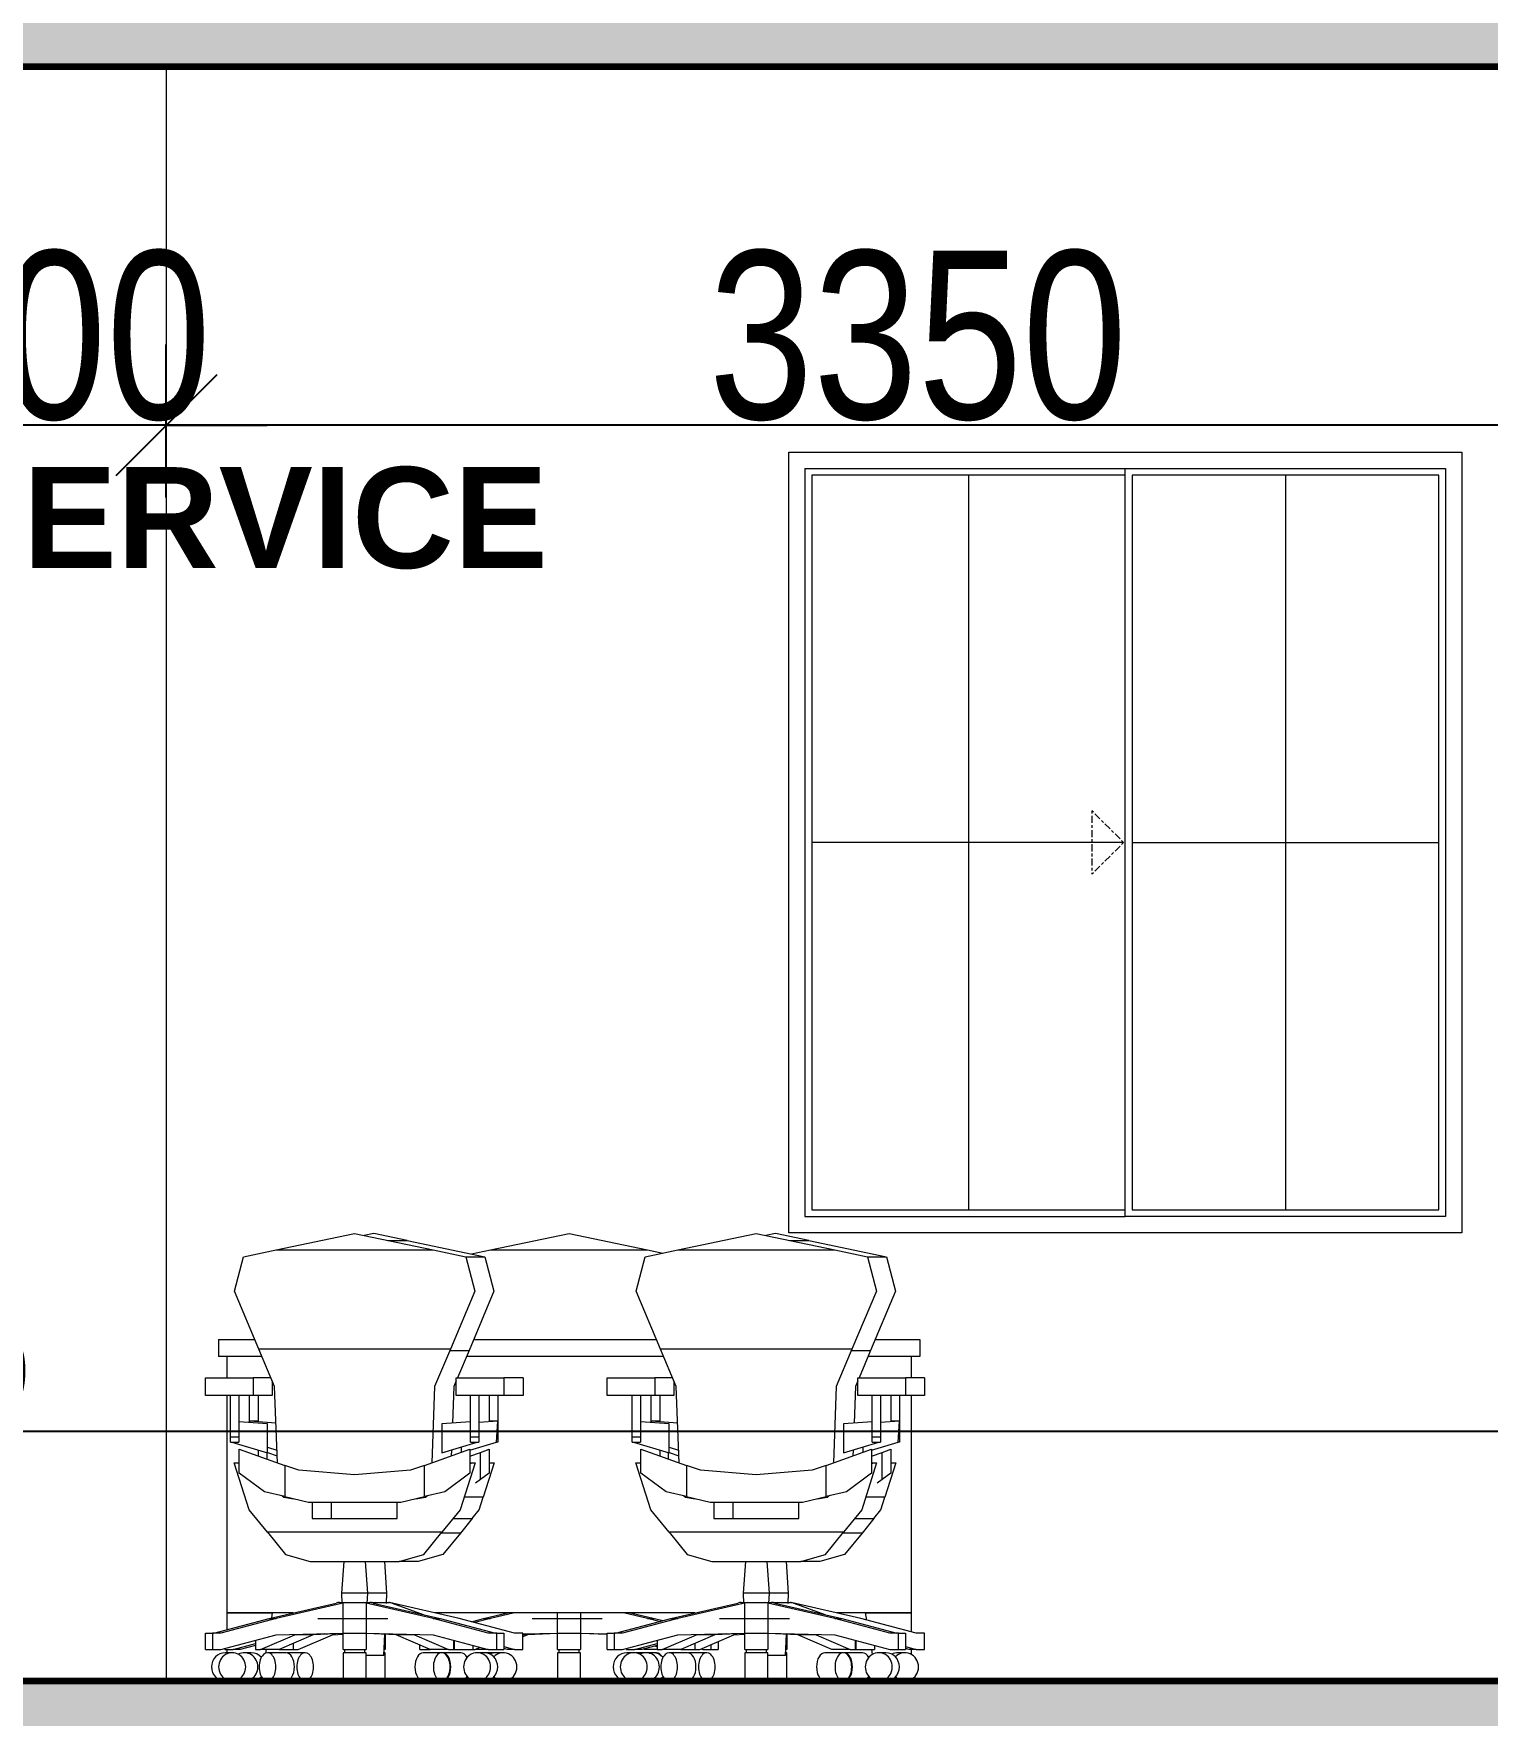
# Model space of a CAD drawing. Header units: millimetres. Extents: x -35190 to 411743, y -233114 to 23872.
# Drawn here: x 86247 to 89487, y -216612 to -212862 of the extents above; entities that cross this region are included whole.
import ezdxf

# ---------------------------------------------------------------- set-up
doc = ezdxf.new("R2010")
doc.units = ezdxf.units.MM
doc.linetypes.add('Centre', pattern=[31.75, 6.35, -4.7625, 15.875, -4.7625])
for name, color, linetype, lineweight in [('A-ANNO-DIMS', 211, 'Continuous', 9), ('A-AREA-IDEN', 2, 'Continuous', 9), ('A-DETL-GENF', 92, 'Continuous', 18), ('A-DETL-THIN', 151, 'Continuous', 18), ('A-FLOR-LEVL', 51, 'Continuous', 18), ('A-GENM', 13, 'Continuous', 18), ('A-GLAZ', 151, 'Continuous', 18), ('A-WALL', 113, 'Continuous', 18), ('I-FURN', 30, 'Continuous', 18)]:
    doc.layers.add(name, color=color, linetype=linetype, lineweight=lineweight)
doc.styles.add('Arial_3', font='arial.ttf', dxfattribs={"width": 0.8, "height": 375})
doc.styles.add('Arial_B', font='arialbd.ttf', dxfattribs={"height": 225})
doc.dimstyles.new('main_4_5mm', dxfattribs={"dimscale": 304.8, "dimtxt": 382.597275, "dimasz": 0.738189, "dimexe": 0.590551, "dimexo": 0.0625, "dimgap": 0.024606, "dimtad": 1, "dimdec": 0, "dimzin": 0, "dimdsep": 46, "dimtxsty": 'Arial_3', "dimblk1": 'OBLIQUE', "dimblk2": 'OBLIQUE', "dimsah": 1, "dimcen": 0.09, "dimdle": 0.590551, "dimazin": 0, "dimtfac": 1, "dimtdec": 4, "dimtix": 1, "dimtmove": 0, "dimatfit": 3, "dimfxl": 0.590551, "dimfxlon": 1, "dimtvp": 1, "dimtolj": 1, "dimtzin": 0, "dimarcsym": 2})

# ---------------------------------------------------------------- blocks, each defined once
blk = doc.blocks.new('Sliding - 2L - SL1_5 X 1_8-V4-Section 3')
at = {"layer": 'A-GLAZ'}
for p, q in [((28834.9, 3154), (28834.9, 1486)), ((28834.9, 3154), (29548.9, 3154)), ((29548.9, 1486), (29548.9, 3154)), ((29548.9, 3154), (30262.9, 3154)), ((30262.9, 3154), (30262.9, 1486)), ((28849.9, 3139), (28849.9, 1501)), ((29548.9, 3139), (28849.9, 3139)), ((29199.4, 3139), (29199.4, 1501)), ((29564, 3138.9), (29564, 1501.1)), ((30247.8, 3138.9), (29564, 3138.9)), ((29905.9, 3138.9), (29905.9, 1501.1)), ((30247.8, 1501.1), (30247.8, 3138.9)), ((29545.1, 2320), (28849.9, 2320)), ((29564, 2320), (30247.8, 2320)), ((28849.9, 1501), (29548.9, 1501)), ((29564, 1501.1), (30247.8, 1501.1)), ((28834.9, 1486), (29548.9, 1486)), ((30262.9, 1486), (29548.9, 1486))]:
    blk.add_line(p, q, dxfattribs=at)
at = {"layer": 'A-GLAZ', "linetype": 'Centre'}
for p, q in [((29545.1, 2320), (29474.4, 2390.7)), ((29474.4, 2390.7), (29474.4, 2249.3)), ((29545.1, 2320), (29474.4, 2249.3))]:
    blk.add_line(p, q, dxfattribs=at)
blk = doc.blocks.new('HermanMiller_Seating_Aeron_WorkChair_9870 - Armpad_PostureFit_Graphite-V29-Section 3')
at = {"layer": 'A-GENM'}
blk.add_line((5495.5, 4338.9), (5339.3, 4338.9), dxfattribs=at)
at = {"layer": 'I-FURN'}
for p, q in [((5246.7, 5161.6), (5421.6, 5198.1)), ((5421.6, 5198.1), (5596.5, 5161.6)), ((5204, 5152.7), (5246.7, 5161.6)), ((5246.7, 5161.6), (5596.5, 5161.6)), ((5596.5, 5161.6), (5630.3, 5154.6)), ((5231.1, 4339.7), (5284.6, 4352)), ((5300.3, 4352), (5246.8, 4339.7)), ((5396.2, 4339.7), (5396.2, 4352)), ((5447, 4352), (5447, 4339.7)), ((5596.4, 4339.7), (5542.9, 4352)), ((5558.6, 4352), (5612.1, 4339.7)), ((5204, 4332.5), (5231.1, 4339.7)), ((5246.8, 4339.7), (5211.9, 4330.5)), ((5231.1, 4339.7), (5246.8, 4339.7)), ((5396.2, 4307.2), (5396.2, 4339.7)), ((5396.2, 4339.7), (5447, 4339.7)), ((5447, 4339.7), (5447, 4307.2)), ((5622.4, 4332.8), (5596.4, 4339.7)), ((5596.4, 4339.7), (5612.1, 4339.7)), ((5612.1, 4339.7), (5630.3, 4334.9)), ((5089.3, 4270.6), (5089.3, 4280.5)), ((5212.1, 4270.6), (5223.4, 4275.5)), ((5318.8, 4305.2), (5396.2, 4307)), ((5318.8, 4304.7), (5355.1, 4306.1)), ((5329.2, 4303.6), (5318.8, 4299)), ((5329.2, 4303.6), (5318.8, 4303.6)), ((5396.2, 4306.1), (5329.2, 4303.6)), ((5396.2, 4270.6), (5396.2, 4307.2)), ((5396.2, 4307.2), (5447, 4307.2)), ((5447, 4307.2), (5447, 4270.6)), ((5447, 4307), (5506.6, 4305.6)), ((5506.6, 4303.9), (5447, 4306.1)), ((5488.1, 4306.1), (5506.6, 4305.4)), ((5613, 4278.5), (5617.8, 4276.4)), ((5738.3, 4270.6), (5738.3, 4281.5)), ((5754, 4288.3), (5754, 4270.6)), ((5089.3, 4270.6), (5105, 4270.6)), ((5105, 4273.7), (5105, 4270.6)), ((5105, 4270.6), (5112.1, 4270.6)), ((5139.4, 4263.5), (5137.8, 4263.5)), ((5207.5, 4270.6), (5212.1, 4270.6)), ((5241.6, 4270.6), (5212.1, 4270.6)), ((5259.4, 4263.5), (5232.4, 4263.5)), ((5396.2, 4270.6), (5447, 4270.6)), ((5447, 4263.5), (5396.2, 4263.5)), ((5396.2, 4263.5), (5396.2, 4231.7)), ((5398.7, 4270.6), (5399.1, 4263.4)), ((5444.2, 4263.5), (5444.5, 4270.6)), ((5447, 4231.7), (5447, 4263.5)), ((5592.9, 4263.5), (5574.6, 4263.5)), ((5590, 4270.6), (5587.6, 4271.7)), ((5617.8, 4270.6), (5590, 4270.6)), ((5615.7, 4263.5), (5608.6, 4263.5)), ((5715.6, 4271.7), (5719.5, 4270.6)), ((5719.5, 4270.6), (5738.3, 4270.6)), ((5738.3, 4270.6), (5754, 4270.6)), ((5396.2, 4231.7), (5396.2, 4200)), ((5447, 4200), (5447, 4231.7))]:
    blk.add_line(p, q, dxfattribs=at)
for centre, start_param, end_param in [((5574.6, 4231.7), 0, 0.179774), ((5615.7, 4231.7), 5.615513, 6.429794), ((5574.6, 4231.7), 2.961819, 3.141593), ((5615.7, 4231.7), 2.994984, 3.809265)]:
    blk.add_ellipse(centre, major_axis=(0, 31.7), ratio=0.587785, start_param=start_param, end_param=end_param, dxfattribs=at)
blk = doc.blocks.new('M_Desk - 1525 x 762mm-V30-Section 3')
at = {"layer": 'I-FURN'}
for p, q in [((4640.1, 4962), (4721.2, 4962)), ((4640.1, 4962), (4640.1, 4923.9)), ((5208.9, 4962), (5616.4, 4962)), ((6104.1, 4962), (6203.2, 4962)), ((6203.2, 4962), (6203.2, 4923.9)), ((4737.2, 4923.9), (4640.1, 4923.9)), ((4659.1, 4923.9), (4659.1, 4876.3)), ((5632.4, 4923.9), (5192.9, 4923.9)), ((6203.2, 4923.9), (6088.1, 4923.9)), ((6184.1, 4923.9), (6184.1, 4876.3)), ((4659.1, 4836.6), (4659.1, 4352)), ((6184.1, 4836.6), (6184.1, 4352)), ((4659.1, 4352), (4760.7, 4352)), ((4659.1, 4352), (4659.1, 4314.8)), ((4806.7, 4352), (4659.1, 4352)), ((4758.9, 4341), (4760.7, 4352)), ((5701.9, 4352), (5123.4, 4352)), ((6184.1, 4352), (6018.6, 4352)), ((6085.1, 4336.3), (6082.5, 4352)), ((6082.5, 4352), (6184.1, 4352)), ((6184.1, 4352), (6184.1, 4310.1)), ((4659.1, 4270.6), (4659.1, 4263.5)), ((4745.8, 4262.6), (4747.1, 4270.6)), ((6097.9, 4259.7), (6096.1, 4270.6)), ((6184.1, 4270.6), (6184.1, 4259.8)), ((4735.3, 4200), (4736.8, 4208.8)), ((6184.1, 4203.7), (6184.1, 4200))]:
    blk.add_line(p, q, dxfattribs=at)
blk = doc.blocks.new('HermanMiller_Seating_Aeron_WorkChair_9870 - Armpad_PostureFit_Graphite-V31-Section 3')
at = {"layer": 'I-FURN'}
for p, q in [((5881.6, 5198.1), (5860.3, 5193.7)), ((5955.9, 5182.6), (5881.6, 5198.1)), ((5913.2, 5182.6), (5955.9, 5182.6)), ((5955.9, 5182.6), (6129.4, 5146.4)), ((6086.7, 5146.4), (6129.4, 5146.4)), ((6129.4, 5146.4), (6149.3, 5069.7)), ((6149.3, 5069.7), (6093.8, 4937.5)), ((6051.1, 4937.5), (6093.8, 4937.5)), ((6093.8, 4937.5), (6068.1, 4876.3)), ((5652.4, 4876.3), (5612.5, 4876.3)), ((6214.2, 4876.3), (6171.5, 4876.3)), ((6214.2, 4876.3), (6214.2, 4836.6)), ((5655.2, 4869.7), (5655.2, 4836.6)), ((6059.9, 4856.7), (6056.9, 4775.6)), ((6065.3, 4869.7), (6059.9, 4856.7)), ((5604.9, 4779.8), (5604.9, 4836.6)), ((5655.2, 4836.6), (5612.5, 4836.6)), ((5623.6, 4836.6), (5623.6, 4779.8)), ((6139.6, 4779.8), (6139.6, 4836.6)), ((6158.3, 4836.6), (6158.3, 4779.8)), ((6214.2, 4836.6), (6171.5, 4836.6)), ((5604.9, 4776.7), (5604.9, 4779.8)), ((5623.6, 4779.8), (5604.9, 4779.8)), ((5663.6, 4775.6), (5604.9, 4779.8)), ((5604.9, 4779.8), (5605.1, 4776.7)), ((5623.6, 4779.8), (5623.6, 4778.5)), ((6158.3, 4779.8), (6115.6, 4776.7)), ((6139.6, 4778.5), (6139.6, 4779.8)), ((6158.3, 4779.8), (6139.6, 4779.8)), ((6155, 4732.9), (6158.3, 4779.8)), ((6158.3, 4779.8), (6158.3, 4732.9)), ((6096, 4714.9), (6155, 4732.9)), ((6158.3, 4732.9), (6155, 4732.9)), ((5624.5, 4701.9), (5624.5, 4714.9)), ((5643.6, 4695.1), (5643.6, 4709)), ((5644.4, 4721.8), (5665.8, 4715.3)), ((5644.4, 4710), (5666.3, 4702.2)), ((6054.7, 4715.3), (6054.2, 4702.2)), ((6076.1, 4721.8), (6076.1, 4710)), ((6096, 4701.9), (6119.6, 4710.2)), ((6119.6, 4710.2), (6138.7, 4717)), ((6119.6, 4649.6), (6119.6, 4710.2)), ((6138.7, 4717), (6138.7, 4663.7)), ((6138.7, 4663.7), (6119.6, 4649.6)), ((6149.9, 4686.6), (6125.6, 4610.4)), ((6138.7, 4684.7), (6141.2, 4686.6)), ((6141.2, 4686.6), (6149.9, 4686.6)), ((6119.6, 4649.6), (6108.1, 4641.1)), ((5787.1, 4562.7), (5787.1, 4598.9)), ((6125.6, 4610.4), (6082.9, 4610.4)), ((6101.1, 4562.7), (6116.6, 4581.8)), ((6116.6, 4581.8), (6125.6, 4610.4)), ((6058.4, 4562.7), (6101.1, 4562.7)), ((6101.1, 4562.7), (6074.7, 4530.2)), ((6074.7, 4530.2), (6032, 4530.2)), ((6074.7, 4530.2), (6035.6, 4482.1)), ((5911, 4396.1), (5906, 4466.8)), ((5980.8, 4466.8), (5938.1, 4466.8)), ((6035.6, 4482.1), (5980.8, 4466.8)), ((5881.6, 4396.1), (5866.6, 4396.1)), ((5911, 4396.1), (5881.6, 4396.1)), ((5909.8, 4373.3), (5911, 4396.1)), ((5876.3, 4375.4), (5877.9, 4375.4)), ((5881.6, 4374), (5877.9, 4375.4)), ((5877.9, 4375.4), (5881.6, 4375.4)), ((5885.4, 4375.4), (5881.6, 4374)), ((5881.6, 4375.4), (5885.4, 4375.4)), ((5884.2, 4373.1), (5881.6, 4374)), ((5885.4, 4374.5), (5885.4, 4375.4)), ((5885.4, 4375.4), (5915.2, 4375.4)), ((5916.6, 4375.4), (5915.2, 4375.4)), ((5916.6, 4375.4), (5919, 4375.4)), ((6072.1, 4339.7), (5916.6, 4375.4)), ((5916.6, 4375.4), (5916.6, 4374.5)), ((5919, 4375.4), (5922.7, 4374)), ((5922.7, 4374), (5991.8, 4348.3)), ((6195.2, 4307.2), (6072.1, 4339.7)), ((5568, 4270.6), (5617.8, 4284)), ((5617.8, 4279.8), (5583.7, 4270.6)), ((5701.6, 4284.1), (5701.6, 4270.6)), ((5713.2, 4270.6), (5789.2, 4303.6)), ((5789.2, 4303.6), (5813.5, 4304.5)), ((5903.8, 4257.1), (5906.3, 4304.5)), ((5907, 4303.6), (5905, 4303.6)), ((5907, 4304.5), (5907, 4303.6)), ((5907, 4303.6), (5907, 4270.6)), ((6061.6, 4270.6), (6061.6, 4290.8)), ((6102.7, 4279.8), (6102.7, 4270.6)), ((6171.3, 4277.1), (6195.2, 4270.6)), ((6214, 4307.2), (6195.2, 4307.2)), ((6214, 4270.6), (6214, 4307.2)), ((5549.3, 4272.5), (5549.3, 4270.6)), ((5549.3, 4270.6), (5568, 4270.6)), ((5583.7, 4270.6), (5568, 4270.6)), ((5608.6, 4263.5), (5592.9, 4263.5)), ((5670.5, 4270.6), (5701.6, 4270.6)), ((5728.6, 4263.5), (5687.5, 4263.5)), ((5701.6, 4270.6), (5713.2, 4270.6)), ((5881.6, 4257.1), (5863.4, 4257.1)), ((5903.8, 4257.1), (5881.6, 4257.1)), ((5907, 4263.5), (5903.1, 4263.5)), ((5907, 4270.6), (5903.4, 4270.6)), ((5907, 4231.7), (5907, 4263.5)), ((6075.7, 4263.5), (6034.6, 4263.5)), ((6060, 4270.6), (6061.6, 4270.6)), ((6061.6, 4270.6), (6102.7, 4270.6)), ((6170.3, 4263.5), (6154.6, 4263.5)), ((6179.5, 4270.6), (6171.3, 4272.8)), ((6195.2, 4270.6), (6179.5, 4270.6)), ((6195.2, 4270.6), (6214, 4270.6)), ((5907, 4200), (5907, 4231.7))]:
    blk.add_line(p, q, dxfattribs=at)
for centre, ratio, start_param, end_param in [((5592.9, 4231.7), 0.951057, 4.712389, 6.749373), ((5608.6, 4231.7), 0.951057, 5.443203, 6.283185), ((5728.6, 4231.7), 0.587785, 4.712389, 7.853982), ((6034.6, 4231.7), 0.587785, 4.712389, 6.283185), ((6075.7, 4231.7), 0.587785, 5.443203, 6.283185), ((6154.6, 4231.7), 0.951057, 0, 0.466188), ((6170.3, 4231.7), 0.951057, 4.712389, 7.06843), ((5592.9, 4231.7), 0.951057, 2.675405, 4.712389), ((5608.6, 4231.7), 0.951057, 3.141593, 3.981575), ((5728.6, 4231.7), 0.587785, 1.570796, 4.712389), ((6034.6, 4231.7), 0.587785, 3.141593, 4.712389), ((6075.7, 4231.7), 0.587785, 3.141593, 3.981575), ((6154.6, 4231.7), 0.951057, 2.675405, 3.141593), ((6170.3, 4231.7), 0.951057, 2.356347, 4.712389)]:
    blk.add_ellipse(centre, major_axis=(0, 31.7), ratio=ratio, start_param=start_param, end_param=end_param, dxfattribs=at)
blk = doc.blocks.new('HermanMiller_Seating_Aeron_WorkChair_9870 - Armpad_PostureFit_Graphite-V17-Section 3')
at = {"layer": 'A-GENM'}
blk.add_line((25520.3, 4338.9), (25364.1, 4338.9), dxfattribs=at)
at = {"layer": 'I-FURN'}
for p, q in [((25271.5, 5161.6), (25446.4, 5198.1)), ((25446.4, 5198.1), (25621.3, 5161.6)), ((25178.7, 5069.7), (25198.6, 5146.4)), ((25198.6, 5146.4), (25271.5, 5161.6)), ((25271.5, 5161.6), (25621.3, 5161.6)), ((25621.3, 5161.6), (25694.2, 5146.4)), ((25694.2, 5146.4), (25714.1, 5069.7)), ((25233.1, 4940.1), (25178.7, 5069.7)), ((25714.1, 5069.7), (25659.7, 4940.1)), ((25268.1, 4856.7), (25233.1, 4940.1)), ((25659.7, 4940.1), (25233.1, 4940.1)), ((25659.7, 4940.1), (25624.7, 4856.7)), ((25113.8, 4836.6), (25113.8, 4876.3)), ((25113.8, 4876.3), (25220, 4876.3)), ((25220, 4876.3), (25220, 4836.6)), ((25672.8, 4836.6), (25672.8, 4876.3)), ((25672.8, 4876.3), (25779, 4876.3)), ((25779, 4876.3), (25779, 4836.6)), ((25274.4, 4686.9), (25268.1, 4856.7)), ((25624.7, 4856.7), (25618.4, 4686.9)), ((25220, 4836.6), (25113.8, 4836.6)), ((25169.7, 4745.1), (25169.7, 4836.6)), ((25188.4, 4836.6), (25188.4, 4745.1)), ((25779, 4836.6), (25672.8, 4836.6)), ((25704.4, 4745.1), (25704.4, 4836.6)), ((25723.1, 4836.6), (25723.1, 4745.1)), ((25251.9, 4773.8), (25188.4, 4778.5)), ((25251.9, 4708.8), (25251.9, 4773.8)), ((25704.4, 4778.5), (25640.9, 4773.8)), ((25640.9, 4773.8), (25640.9, 4708.8)), ((25169.7, 4732.9), (25169.7, 4745.1)), ((25169.7, 4745.1), (25188.4, 4745.1)), ((25169.7, 4732.9), (25188.4, 4732.9)), ((25173, 4732.9), (25251.9, 4708.8)), ((25188.4, 4745.1), (25188.4, 4732.9)), ((25640.9, 4708.8), (25719.8, 4732.9)), ((25704.4, 4732.9), (25704.4, 4745.1)), ((25704.4, 4745.1), (25723.1, 4745.1)), ((25704.4, 4732.9), (25723.1, 4732.9)), ((25723.1, 4745.1), (25723.1, 4732.9)), ((25189.3, 4663.7), (25189.3, 4717)), ((25189.3, 4717), (25290.7, 4681.1)), ((25602.1, 4681.1), (25703.5, 4717)), ((25703.5, 4717), (25703.5, 4663.7)), ((25211.5, 4581.8), (25178.1, 4686.6)), ((25178.1, 4686.6), (25186.8, 4686.6)), ((25186.8, 4686.6), (25189.3, 4684.7)), ((25245.2, 4622.5), (25189.3, 4663.7)), ((25321.8, 4670.1), (25290.7, 4681.1)), ((25290.7, 4681.1), (25290.7, 4611.5)), ((25446.4, 4660.4), (25321.8, 4670.1)), ((25571, 4670.1), (25446.4, 4660.4)), ((25602.1, 4681.1), (25571, 4670.1)), ((25602.1, 4611.5), (25602.1, 4681.1)), ((25703.5, 4663.7), (25647.6, 4622.5)), ((25714.7, 4686.6), (25681.4, 4581.8)), ((25703.5, 4684.7), (25706, 4686.6)), ((25706, 4686.6), (25714.7, 4686.6)), ((25290.7, 4611.5), (25245.2, 4622.5)), ((25285, 4612.9), (25288.4, 4610.4)), ((25647.6, 4622.5), (25602.1, 4611.5)), ((25604.4, 4610.4), (25607.8, 4612.9)), ((25251.9, 4531.9), (25211.5, 4581.8)), ((25288.4, 4610.4), (25310.2, 4606.8)), ((25290.7, 4611.5), (25343.3, 4598.9)), ((25343.3, 4598.9), (25549.5, 4598.9)), ((25351.9, 4598.9), (25351.9, 4562.7)), ((25540.9, 4562.7), (25540.9, 4598.9)), ((25549.5, 4598.9), (25602.1, 4611.5)), ((25582.7, 4606.8), (25604.4, 4610.4)), ((25681.4, 4581.8), (25640.9, 4531.9)), ((25351.9, 4562.7), (25540.9, 4562.7)), ((25640.9, 4531.9), (25251.9, 4531.9)), ((25251.9, 4531.9), (25292.4, 4482.1)), ((25600.4, 4482.1), (25640.9, 4531.9)), ((25292.4, 4482.1), (25347.2, 4466.8)), ((25347.2, 4466.8), (25545.6, 4466.8)), ((25422, 4466.8), (25417, 4396.1)), ((25475.8, 4396.1), (25470.8, 4466.8)), ((25545.6, 4466.8), (25600.4, 4482.1)), ((25417, 4396.1), (25418.2, 4373.4)), ((25446.4, 4396.1), (25417, 4396.1)), ((25475.8, 4396.1), (25446.4, 4396.1)), ((25474.6, 4373.4), (25475.8, 4396.1)), ((25255.9, 4339.7), (25405.3, 4374)), ((25427.1, 4375.4), (25271.6, 4339.7)), ((25409.1, 4375.4), (25405.3, 4374)), ((25409.1, 4374.5), (25409.1, 4375.4)), ((25412.8, 4375.4), (25409.1, 4375.4)), ((25412.8, 4375.4), (25421, 4375.4)), ((25421, 4374), (25421, 4375.4)), ((25421, 4375.4), (25425.6, 4375.4)), ((25421, 4339.7), (25421, 4374)), ((25425.6, 4375.4), (25427.1, 4375.4)), ((25427.1, 4374.5), (25427.1, 4375.4)), ((25427.1, 4375.4), (25465.7, 4375.4)), ((25471.8, 4374), (25465.7, 4375.4)), ((25465.7, 4375.4), (25465.7, 4374.5)), ((25465.7, 4375.4), (25467.2, 4375.4)), ((25467.2, 4375.4), (25471.8, 4375.4)), ((25471.8, 4375.4), (25480, 4375.4)), ((25471.8, 4375.4), (25471.8, 4374)), ((25621.2, 4339.7), (25471.8, 4374)), ((25471.8, 4374), (25471.8, 4339.7)), ((25483.8, 4375.4), (25480, 4375.4)), ((25487.5, 4374), (25483.8, 4375.4)), ((25483.8, 4375.4), (25483.8, 4374.5)), ((25487.5, 4374), (25636.9, 4339.7)), ((25132.8, 4307.2), (25255.9, 4339.7)), ((25271.6, 4339.7), (25148.5, 4307.2)), ((25255.9, 4339.7), (25271.6, 4339.7)), ((25421, 4307.2), (25421, 4339.7)), ((25421, 4339.7), (25471.8, 4339.7)), ((25471.8, 4339.7), (25471.8, 4307.2)), ((25744.3, 4307.2), (25621.2, 4339.7)), ((25621.2, 4339.7), (25636.9, 4339.7)), ((25636.9, 4339.7), (25760, 4307.2)), ((25114.1, 4270.6), (25114.1, 4307.2)), ((25114.1, 4307.2), (25129.8, 4307.2)), ((25148.5, 4307.2), (25129.8, 4307.2)), ((25129.8, 4307.2), (25129.8, 4270.6)), ((25148.5, 4270.6), (25271.6, 4303.6)), ((25225.3, 4291.2), (25225.3, 4270.6)), ((25236.9, 4270.6), (25312.9, 4303.6)), ((25271.6, 4303.6), (25421, 4307)), ((25354, 4303.6), (25278, 4270.6)), ((25312.9, 4303.6), (25379.9, 4306.1)), ((25354, 4303.6), (25312.9, 4303.6)), ((25421, 4306.1), (25354, 4303.6)), ((25421, 4270.6), (25421, 4307.2)), ((25421, 4307.2), (25471.8, 4307.2)), ((25471.8, 4307.2), (25471.8, 4270.6)), ((25471.8, 4307), (25621.2, 4303.6)), ((25538.8, 4303.6), (25471.8, 4306.1)), ((25512.9, 4306.1), (25579.9, 4303.6)), ((25614.8, 4270.6), (25538.8, 4303.6)), ((25579.9, 4303.6), (25538.8, 4303.6)), ((25579.9, 4303.6), (25655.9, 4270.6)), ((25621.2, 4303.6), (25744.3, 4270.6)), ((25667.5, 4270.6), (25667.5, 4291.2)), ((25763.1, 4307.2), (25744.3, 4307.2)), ((25763.1, 4270.6), (25763.1, 4307.2)), ((25763.1, 4307.2), (25778.8, 4307.2)), ((25778.8, 4307.2), (25778.8, 4270.6)), ((25114.1, 4270.6), (25129.8, 4270.6)), ((25129.8, 4270.6), (25148.5, 4270.6)), ((25173.4, 4263.5), (25157.7, 4263.5)), ((25225.3, 4270.6), (25236.9, 4270.6)), ((25278, 4270.6), (25236.9, 4270.6)), ((25293.4, 4263.5), (25252.3, 4263.5)), ((25421, 4270.6), (25471.8, 4270.6)), ((25471.8, 4263.5), (25421, 4263.5)), ((25421, 4263.5), (25421, 4231.7)), ((25423.5, 4270.6), (25423.9, 4263.4)), ((25469, 4263.5), (25469.3, 4270.6)), ((25471.8, 4231.7), (25471.8, 4263.5)), ((25640.5, 4263.5), (25599.4, 4263.5)), ((25655.9, 4270.6), (25614.8, 4270.6)), ((25655.9, 4270.6), (25667.5, 4270.6)), ((25735.1, 4263.5), (25719.4, 4263.5)), ((25744.3, 4270.6), (25763.1, 4270.6)), ((25763.1, 4270.6), (25778.8, 4270.6)), ((25421, 4231.7), (25421, 4200)), ((25471.8, 4200), (25471.8, 4231.7))]:
    blk.add_line(p, q, dxfattribs=at)
for centre, ratio, start_param, end_param in [((25157.7, 4231.7), 0.951057, 0, 1.570796), ((25173.4, 4231.7), 0.951057, 4.712389, 7.853982), ((25252.3, 4231.7), 0.587785, 4.712389, 7.853982), ((25293.4, 4231.7), 0.587785, 4.712389, 6.283185), ((25599.4, 4231.7), 0.587785, 0, 1.570796), ((25640.5, 4231.7), 0.587785, 4.712389, 7.853982), ((25719.4, 4231.7), 0.951057, 4.712389, 7.853982), ((25735.1, 4231.7), 0.951057, 4.712389, 6.283185), ((25157.7, 4231.7), 0.951057, 1.570796, 3.141593), ((25173.4, 4231.7), 0.951057, 1.570796, 4.712389), ((25252.3, 4231.7), 0.587785, 1.570796, 4.712389), ((25293.4, 4231.7), 0.587785, 3.141593, 4.712389), ((25599.4, 4231.7), 0.587785, 1.570796, 3.141593), ((25640.5, 4231.7), 0.587785, 1.570796, 4.712389), ((25719.4, 4231.7), 0.951057, 1.570796, 4.712389), ((25735.1, 4231.7), 0.951057, 3.141593, 4.712389)]:
    blk.add_ellipse(centre, major_axis=(0, 31.7), ratio=ratio, start_param=start_param, end_param=end_param, dxfattribs=at)
blk = doc.blocks.new('_Oblique')
at = {"color": 0, "linetype": 'ByBlock', "lineweight": -2}
blk.add_line((-0.5, -0.5), (0.5, 0.5), dxfattribs=at)
blk = doc.blocks.new('*D1399')
at = {"layer": 'A-ANNO-DIMS', "color": 0, "lineweight": -2, "transparency": 16777216}
for p, q in [((86542.7, -213896.6), (86542.7, -213555.6)), ((89892.7, -213896.6), (89892.7, -213555.6)), ((90072.7, -213735.6), (86362.7, -213735.6))]:
    blk.add_line(p, q, dxfattribs=at)
at = {"layer": 'Defpoints', "color": 0, "transparency": 16777216}
for p in [(86542.7, -213735.6), (86542.7, -213915.6), (89892.7, -213915.6)]:
    blk.add_point(p, dxfattribs=at)
at = {"layer": 'A-ANNO-DIMS', "color": 0, "lineweight": -2, "transparency": 16777216, "xscale": 224.9999999999999, "yscale": 224.9999999999999, "zscale": 224.9999999999999, "rotation": 180}
blk.add_blockref('_Oblique', (86542.7, -213735.6), dxfattribs=at)
at = {"layer": 'A-ANNO-DIMS', "color": 0, "lineweight": -2, "transparency": 16777216, "xscale": 224.9999999999999, "yscale": 224.9999999999999, "zscale": 224.9999999999999}
blk.add_blockref('_Oblique', (89892.7, -213735.6), dxfattribs=at)
at = {"layer": 'A-ANNO-DIMS', "color": 0, "transparency": 16777216, "insert": (88217.7, -213536.5), "char_height": 375, "width": 991.692, "attachment_point": 5, "style": 'Arial_3'}
blk.add_mtext('\\A1;3350', dxfattribs=at)
blk = doc.blocks.new('*D1400')
at = {"layer": 'A-ANNO-DIMS', "color": 0, "lineweight": -2, "transparency": 16777216}
for p, q in [((86042.7, -213896.6), (86042.7, -213555.6)), ((86542.7, -213896.6), (86542.7, -213555.6)), ((86042.7, -213735.6), (85817.7, -213735.6)), ((86542.7, -213735.6), (86042.7, -213735.6)), ((86542.7, -213735.6), (86767.7, -213735.6))]:
    blk.add_line(p, q, dxfattribs=at)
at = {"layer": 'Defpoints', "color": 0, "transparency": 16777216}
for p in [(86042.7, -213735.6), (86042.7, -213915.6), (86542.7, -213915.6)]:
    blk.add_point(p, dxfattribs=at)
at = {"layer": 'A-ANNO-DIMS', "color": 0, "lineweight": -2, "transparency": 16777216, "xscale": 224.9999999999999, "yscale": 224.9999999999999, "zscale": 224.9999999999999}
blk.add_blockref('_Oblique', (86042.7, -213735.6), dxfattribs=at)
at = {"layer": 'A-ANNO-DIMS', "color": 0, "lineweight": -2, "transparency": 16777216, "xscale": 224.9999999999999, "yscale": 224.9999999999999, "zscale": 224.9999999999999, "rotation": 180}
blk.add_blockref('_Oblique', (86542.7, -213735.6), dxfattribs=at)
at = {"layer": 'A-ANNO-DIMS', "color": 0, "transparency": 16777216, "insert": (86292.7, -213536.7), "char_height": 375, "width": 743.769, "attachment_point": 5, "style": 'Arial_3'}
blk.add_mtext('\\A1;500', dxfattribs=at)
blk = doc.blocks.new('*D1402')
at = {"layer": 'A-ANNO-DIMS', "color": 0, "lineweight": -2, "transparency": 16777216}
for p, q in [((81667.7, -216140.4), (81667.7, -215799.4)), ((89892.7, -216140.4), (89892.7, -215799.4)), ((90072.7, -215979.4), (81487.7, -215979.4))]:
    blk.add_line(p, q, dxfattribs=at)
at = {"layer": 'Defpoints', "color": 0, "transparency": 16777216}
for p in [(81667.7, -215979.4), (81667.7, -216159.4), (89892.7, -216159.4)]:
    blk.add_point(p, dxfattribs=at)
at = {"layer": 'A-ANNO-DIMS', "color": 0, "lineweight": -2, "transparency": 16777216, "xscale": 224.9999999999999, "yscale": 224.9999999999999, "zscale": 224.9999999999999, "rotation": 180}
blk.add_blockref('_Oblique', (81667.7, -215979.4), dxfattribs=at)
at = {"layer": 'A-ANNO-DIMS', "color": 0, "lineweight": -2, "transparency": 16777216, "xscale": 224.9999999999999, "yscale": 224.9999999999999, "zscale": 224.9999999999999}
blk.add_blockref('_Oblique', (89892.7, -215979.4), dxfattribs=at)
at = {"layer": 'A-ANNO-DIMS', "color": 0, "transparency": 16777216, "insert": (85780.2, -215780.4), "char_height": 375, "width": 991.692, "attachment_point": 5, "style": 'Arial_3'}
blk.add_mtext('\\A1;8225', dxfattribs=at)

msp = doc.modelspace()

# ---------------------------------------------------------------- hatches: boundary and pattern name
at = {"layer": 'A-DETL-GENF'}
h = msp.add_hatch(dxfattribs=at)
h.set_pattern_fill('FP_3', style=0, pattern_type=2)
h.set_pattern_definition([(50, (95014.18, -213760.84), (191.2931, -16.7364), [20.003, -220.028]), (355, (95014.18, -213760.84), (-37.0045, 200.6095), [16.002, -176.022]), (100.451, (95030.13, -213762.23), (154.2901, 183.8728), [17, -186.995]), (46.184, (95014.18, -213707.5), (284.633, -44.1445), [30.004, -330.041]), (96.636, (95037.9, -213711.18), (249.2724, 259.7988), [25.499, -280.492]), (351.184, (95014.18, -213707.5), (249.275, 259.797), [24.003, -264.033]), (21, (95040.85, -213720.83), (159.19475, -107.37875), [20.002, -220.027]), (326, (95040.85, -213720.83), (64.8925, 193.3972), [16.002, -176.022]), (71.451, (95054.12, -213729.78), (224.0884, 86.0174), [17, -186.995]), (37.5, (95014.184, -213760.837), (3.24264, 88.78263), [8.801, -165.087, 8.801, -169.888, -176.689]), (37.5, (95014.184, -213760.837), (3.24264, 88.78263), [-352.577, 8.801, -167.888]), (7.5, (95014.18, -213760.84), (70.16022, 105.18966), [8.801, -93.078, 8.801, -161.087, -67.342]), (7.5, (95014.18, -213760.84), (70.16022, 105.18966), [-271.767, 8.801, -58.541]), (327.5, (94954.71, -213760.84), (142.37024, -6.01556), [8.801, -57.874, 8.801, -199.225, -276.034]), (327.5, (94954.71, -213760.84), (142.37024, -6.01556), [-274.701, 8.801, -267.233]), (317.5, (94928.04, -213760.84), (155.5355, 26.69786), [8.801, -77.876, 8.801, -129.349, -196.024]), (317.5, (94928.04, -213760.84), (155.5355, 26.69786), [-224.828, 8.801, -187.223])])
h.paths.add_polyline_path([(98217.7, -220440.5), (98217.7, -220290.5), (95967.7, -220290.5), (95967.7, -220435.8), (97992.7, -220435.8), (97992.7, -220440.5), (98072.2, -220440.5)])
h.paths.add_polyline_path([(116538.5, -220435.8), (123467.7, -220435.8), (123467.7, -220285.8), (104067.7, -220285.8), (104067.7, -220435.8), (116018.3, -220435.8)])
h.paths.add_polyline_path([(90117.7, -220435.8), (90117.7, -220285.8), (71192.7, -220285.8), (71192.7, -220435.8), (90009.5, -220435.8)])
h.paths.add_polyline_path([(123300.8, -219735.8), (123467.7, -219735.8), (123467.7, -219435.8), (123917.7, -219435.8), (123917.7, -219285.8), (123242.7, -219285.8), (123242.7, -219735.8)])
h.paths.add_polyline_path([(71283.1, -219735.8), (71417.7, -219735.8), (71417.7, -219285.8), (70742.7, -219285.8), (70742.7, -219435.8), (71192.7, -219435.8), (71192.7, -219735.8)])
h.paths.add_polyline_path([(87408.6, -217585.8), (87467.7, -217585.8), (87467.7, -217360.8), (87242.7, -217360.8), (87242.7, -217585.8)])
h.paths.add_polyline_path([(90009.5, -217585.8), (90117.7, -217585.8), (90117.7, -217360.8), (89892.7, -217360.8), (89892.7, -217585.8)])
h.paths.add_polyline_path([(98072.2, -217585.8), (98217.7, -217585.8), (98217.7, -217360.8), (97992.7, -217360.8), (97992.7, -217585.8)])
h.paths.add_polyline_path([(95991.5, -217585.8), (96192.7, -217585.8), (96192.7, -217360.8), (95967.7, -217360.8), (95967.7, -217585.8)])
h.paths.add_polyline_path([(71177.7, -217565.8), (71417.7, -217565.8), (71417.7, -217340.8), (71177.7, -217340.8), (71177.7, -217437)])
h.paths.add_polyline_path([(123300.8, -217545.8), (123467.7, -217545.8), (123467.7, -217320.8), (123242.7, -217320.8), (123242.7, -217545.8)])
h.paths.add_polyline_path([(76567.7, -216985.8), (76567.7, -216685.8), (81217.7, -216685.8), (81217.7, -216985.8), (81442.7, -216985.8), (81442.7, -216685.8), (81462.7, -216685.8), (81462.7, -216985.8), (81667.7, -216985.8), (81667.7, -216685.8), (87242.7, -216685.8), (87242.7, -216985.8), (87467.7, -216985.8), (87467.7, -216685.8), (89892.7, -216685.8), (89892.7, -216985.8), (90117.7, -216985.8), (90117.7, -216535.8), (70742.7, -216535.8), (70742.7, -216685.8), (71192.7, -216685.8), (71192.7, -216985.8), (71417.7, -216985.8), (71417.7, -216685.8), (76067.7, -216685.8), (76067.7, -216985.8)])
h.paths.add_polyline_path([(98072.2, -216985.8), (98217.7, -216985.8), (98217.7, -216535.8), (95967.7, -216535.8), (95967.7, -216985.8), (96192.7, -216985.8), (96192.7, -216685.8), (97992.7, -216685.8), (97992.7, -216985.8)])
h.paths.add_polyline_path([(104292.7, -216985.8), (104292.7, -216685.8), (110092.7, -216685.8), (110092.7, -216985.8), (110317.7, -216985.8), (110317.7, -216685.8), (112992.7, -216685.8), (112992.7, -216985.8), (113217.7, -216985.8), (113217.7, -216685.8), (113237.7, -216685.8), (113237.7, -216985.8), (113442.7, -216985.8), (113442.7, -216685.8), (123242.7, -216685.8), (123242.7, -216985.8), (123467.7, -216985.8), (123467.7, -216685.8), (123917.7, -216685.8), (123917.7, -216535.8), (104067.7, -216535.8), (104067.7, -216985.8)])
h.paths.add_polyline_path([(98217.7, -213835.8), (98217.7, -213610.8), (97992.7, -213610.8), (97992.7, -213835.8), (98072.2, -213835.8)])
h.paths.add_polyline_path([(96192.7, -213835.8), (96192.7, -213610.8), (95967.7, -213610.8), (95967.7, -213835.8), (95991.5, -213835.8)])
h.paths.add_polyline_path([(123467.7, -213795.8), (123467.7, -213570.8), (123242.7, -213570.8), (123242.7, -213795.8), (123300.8, -213795.8)])
h.paths.add_polyline_path([(71192.7, -213795.8), (71417.7, -213795.8), (71417.7, -213570.8), (71192.7, -213570.8)])
h.paths.add_polyline_path([(90117.7, -213795.8), (90117.7, -213570.8), (89892.7, -213570.8), (89892.7, -213795.8), (90009.5, -213795.8)])
h.paths.add_polyline_path([(117542.7, -213235.8), (117542.7, -212935.8), (123242.7, -212935.8), (123242.7, -213235.8), (123467.7, -213235.8), (123467.7, -212785.8), (104067.7, -212785.8), (104067.7, -213235.8), (104292.7, -213235.8), (104292.7, -212935.8), (109955.2, -212935.8), (109955.2, -213235.8), (110455.2, -213235.8), (110455.2, -212935.8), (112992.7, -212935.8), (112992.7, -213235.8), (113217.7, -213235.8), (113217.7, -212935.8), (113237.7, -212935.8), (113237.7, -213235.8), (113442.7, -213235.8), (113442.7, -212935.8), (117317.7, -212935.8), (117317.7, -213235.8)])
h.paths.add_polyline_path([(76067.7, -213235.8), (76567.7, -213235.8), (76567.7, -212935.8), (81217.7, -212935.8), (81217.7, -213235.8), (81442.7, -213235.8), (81442.7, -212935.8), (81462.7, -212935.8), (81462.7, -213235.8), (81667.7, -213235.8), (81667.7, -212935.8), (89892.7, -212935.8), (89892.7, -213235.8), (90117.7, -213235.8), (90117.7, -212785.8), (71192.7, -212785.8), (71192.7, -213235.8), (71417.7, -213235.8), (71417.7, -212935.8), (76067.7, -212935.8)])
h.paths.add_polyline_path([(98072.2, -213235.8), (98217.7, -213235.8), (98217.7, -212785.8), (95967.7, -212785.8), (95967.7, -213235.8), (96192.7, -213235.8), (96192.7, -212935.8), (97992.7, -212935.8), (97992.7, -213235.8)])
h.paths.add_polyline_path([(120317.7, -210685.8), (120317.7, -210460.8), (120092.7, -210460.8), (120092.7, -210685.8)])
h.paths.add_polyline_path([(98217.7, -210085.8), (98217.7, -209860.8), (97992.7, -209860.8), (97992.7, -210085.8)])
h.paths.add_polyline_path([(96192.7, -210085.8), (96192.7, -209860.8), (95967.7, -209860.8), (95967.7, -210085.8)])
h.paths.add_polyline_path([(89892.7, -210085.8), (90117.7, -210085.8), (90117.7, -209860.8), (89892.7, -209860.8)])
h.paths.add_polyline_path([(123821, -210045.8), (123917.7, -210045.8), (123917.7, -209895.8), (123467.7, -209895.8), (123467.7, -209820.8), (123242.7, -209820.8), (123242.7, -210045.8), (123300.8, -210045.8)])
h.paths.add_polyline_path([(70742.7, -210045.8), (71417.7, -210045.8), (71417.7, -209820.8), (71192.7, -209820.8), (71192.7, -209895.8), (70742.7, -209895.8)])
h.paths.add_polyline_path([(123467.7, -209515.8), (123467.7, -209185.8), (123242.7, -209185.8), (123242.7, -209515.8)])
h.paths.add_polyline_path([(71417.7, -209515.8), (71417.7, -209185.8), (71192.7, -209185.8), (71192.7, -209515.8)])

# ---------------------------------------------------------------- linework, layer by layer
at = {"layer": 'A-DETL-THIN', "lineweight": 100}
for p, q in [((81667.7, -212935.8), (87431.9, -212935.8)), ((87431.9, -212935.8), (89892.7, -212935.8)), ((90117.7, -216535.8), (70742.7, -216535.8))]:
    msp.add_line(p, q, dxfattribs=at)
at = {"layer": 'A-FLOR-LEVL', "linetype": 'Centre', "lineweight": 9}
msp.add_line((66423.6, -216535.8), (130357.1, -216535.8), dxfattribs=at)
at = {"layer": 'A-WALL'}
for p, q in [((86542.7, -212935.8), (86542.7, -216535.8)), ((87930.2, -215535.8), (87930.2, -213795.8)), ((87930.2, -213795.8), (89430.2, -213795.8)), ((89430.2, -213795.8), (89430.2, -215535.8)), ((89430.2, -215535.8), (87930.2, -215535.8))]:
    msp.add_line(p, q, dxfattribs=at)

# ---------------------------------------------------------------- block references
at = {"layer": 'A-GLAZ', "linetype": 'Centre'}
msp.add_blockref('Sliding - 2L - SL1_5 X 1_8-V4-Section 3', (59131.3, -216985.8), dxfattribs=at)
at = {"layer": 'I-FURN'}
for name, p in [('HermanMiller_Seating_Aeron_WorkChair_9870 - Armpad_PostureFit_Graphite-V17-Section 3', (61516.1, -220735.8)), ('HermanMiller_Seating_Aeron_WorkChair_9870 - Armpad_PostureFit_Graphite-V31-Section 3', (81123.6, -220735.8)), ('HermanMiller_Seating_Aeron_WorkChair_9870 - Armpad_PostureFit_Graphite-V29-Section 3', (82018.8, -220735.8)), ('HermanMiller_Seating_Aeron_WorkChair_9870 - Armpad_PostureFit_Graphite-V17-Section 3', (62411.3, -220735.8)), ('HermanMiller_Seating_Aeron_WorkChair_9870 - Armpad_PostureFit_Graphite-V31-Section 3', (82018.8, -220735.8)), ('M_Desk - 1525 x 762mm-V30-Section 3', (82018.8, -220735.8))]:
    msp.add_blockref(name, p, dxfattribs=at)

# ---------------------------------------------------------------- texts
at = {"layer": 'A-AREA-IDEN', "insert": (84110.4, -213828.8), "char_height": 225, "width": 4022.467, "attachment_point": 1, "style": 'Arial_B'}
msp.add_mtext('TECHNICAL SERVICE', dxfattribs=at)

# ---------------------------------------------------------------- dimensions: what is measured, and where the dimension line sits
at = {"layer": 'A-ANNO-DIMS'}
for base, p1, p2, override, picture, middle in [((86042.7, -213735.6), (86542.7, -213915.6), (86042.7, -213915.6), {"dimpost": '<>', "dimfxl": 500}, '*D1400', (86292.7, -213536.7)), ((86542.7, -213735.6), (89892.7, -213915.6), (86542.7, -213915.6), {"dimpost": '<>', "dimfxl": 3350}, '*D1399', (88217.7, -213536.5)), ((81667.7, -215979.4), (89892.7, -216159.4), (81667.7, -216159.4), {"dimpost": '<>', "dimfxl": 8225}, '*D1402', (85780.2, -215780.4))]:
    dim = msp.add_linear_dim(base=base, p1=p1, p2=p2, dimstyle='main_4_5mm', override=override, dxfattribs=at)
    dim.commit()
    dim.dimension.update_dxf_attribs({"geometry": picture, "text_midpoint": middle})

doc.saveas('drawing.dxf')
